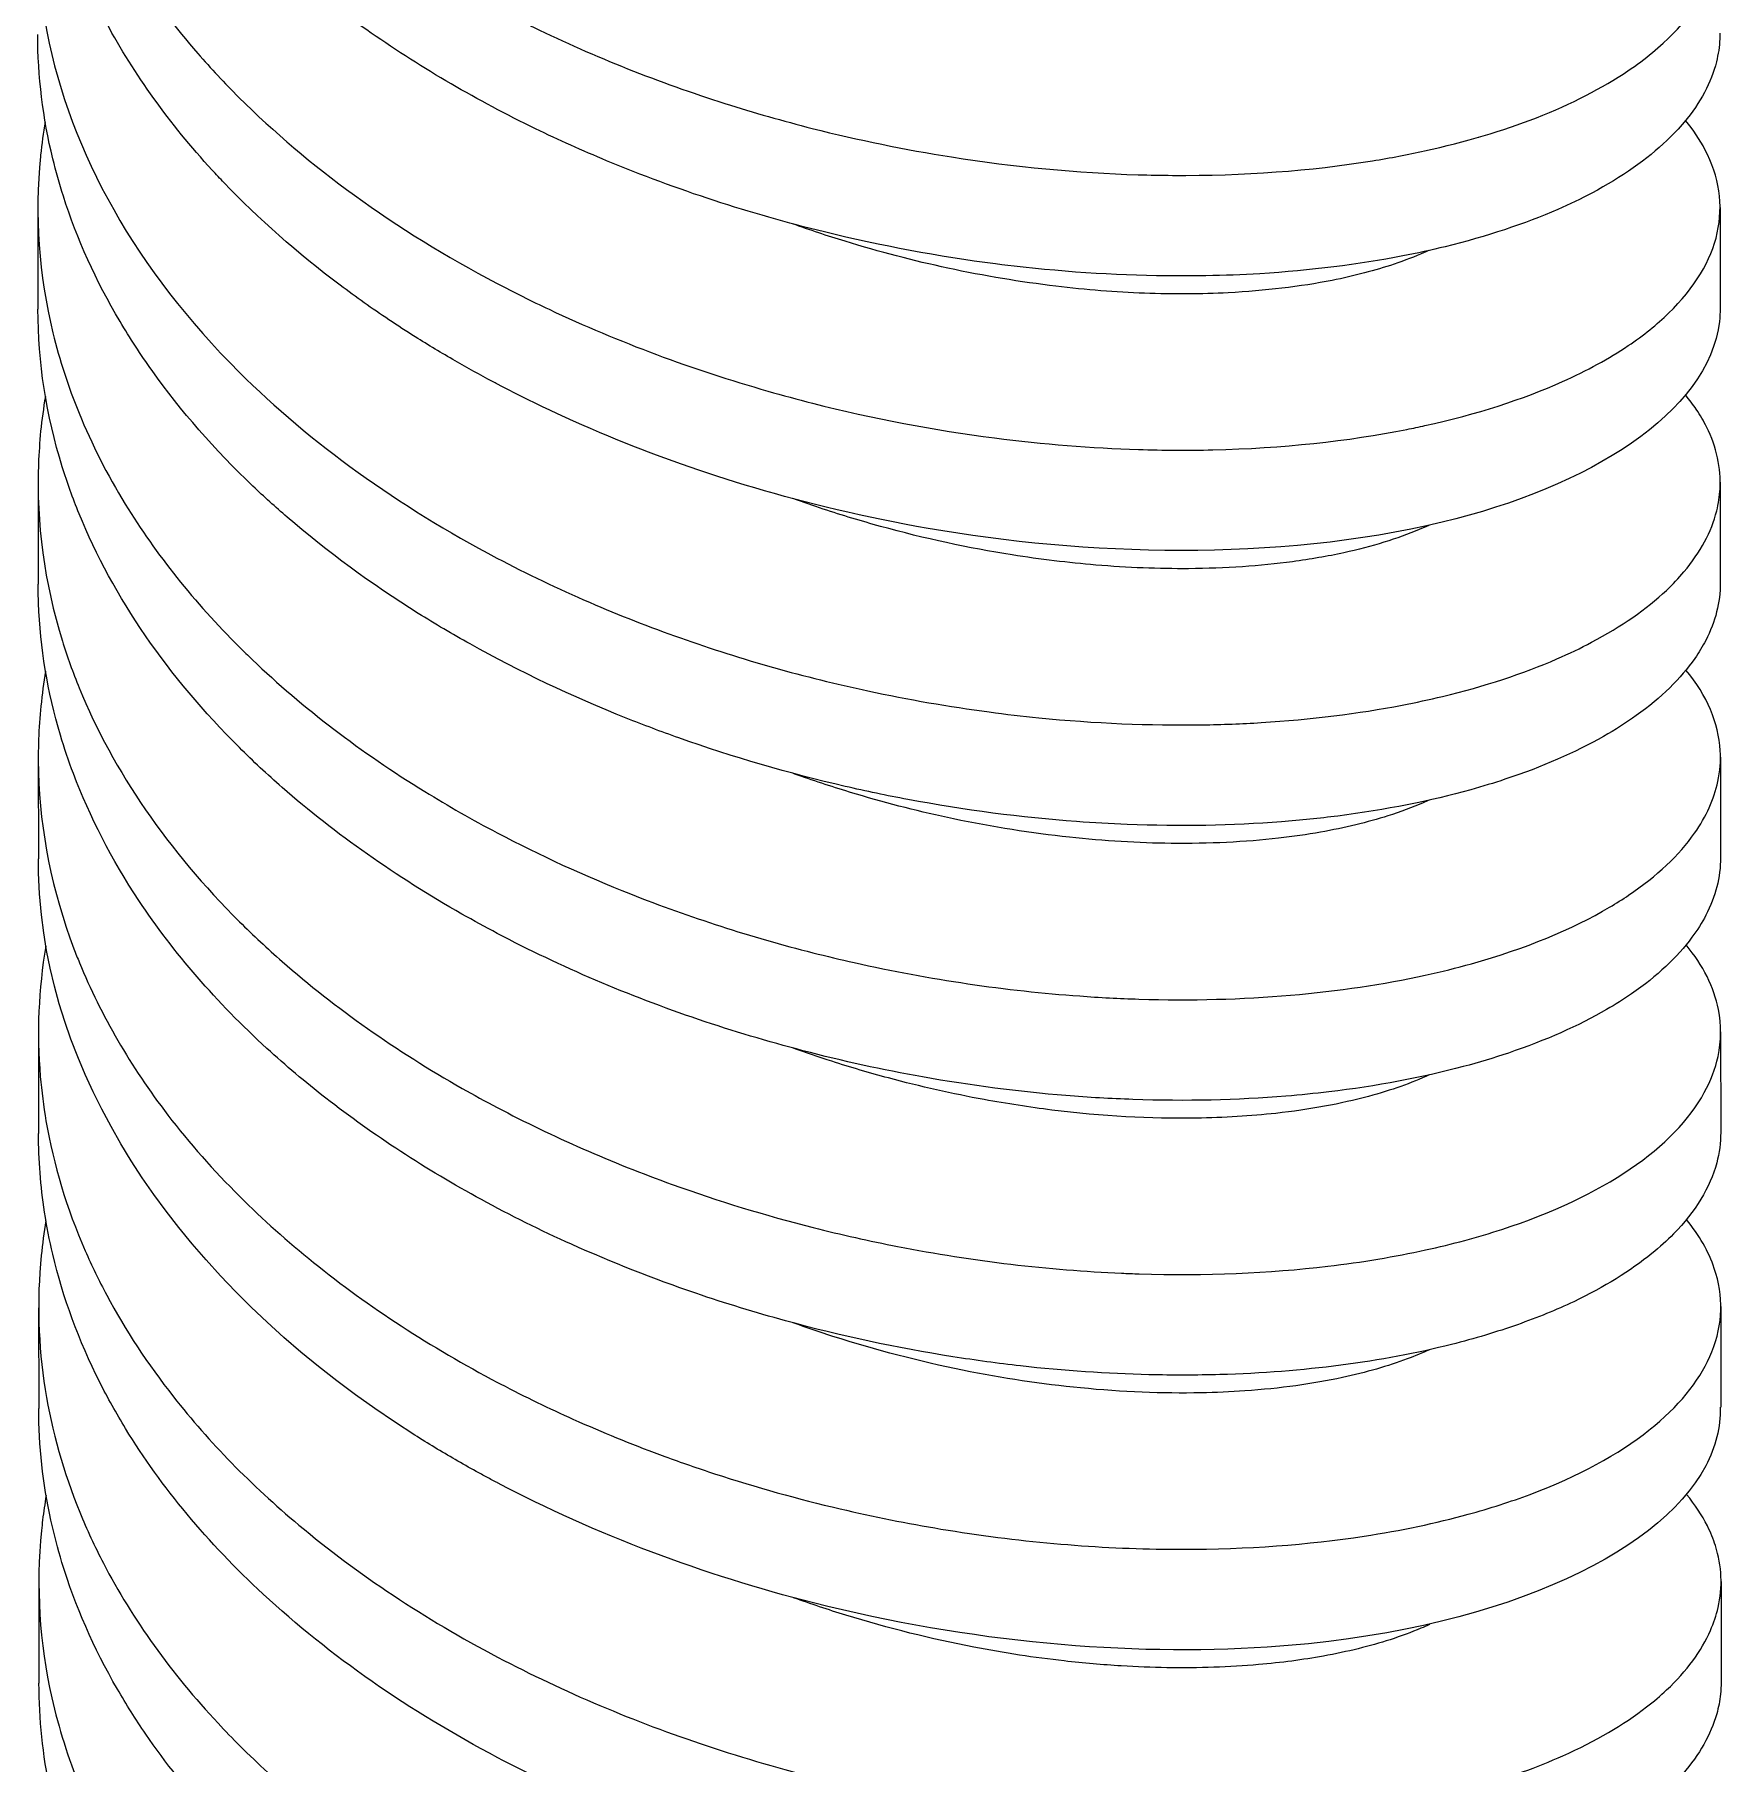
# Model space of a CAD drawing. Header units: millimetres. Extents: x 129 to 6329, y 33 to 3553.
# Drawn here: x 5159.05 to 5179.13, y 3130.28 to 3150.84 of the extents above; entities that cross this region are included whole.
import ezdxf

# ---------------------------------------------------------------- set-up
doc = ezdxf.new("R2010")
doc.units = ezdxf.units.MM
doc.layers.add('vistasIsometricas', color=255, linetype='Continuous')

msp = doc.modelspace()

# ---------------------------------------------------------------- linework, layer by layer
at = {"layer": 'vistasIsometricas', "extrusion": (1e-16, 0.816497, 0.57735)}
for p, q in [((5176.586, 3149.733), (5176.586, 3149.733)), ((5159.087, 3148.766), (5159.088, 3147.57)), ((5179.087, 3148.78), (5179.088, 3147.584)), ((5176.589, 3146.466), (5176.589, 3146.466)), ((5159.089, 3145.498), (5159.09, 3144.302)), ((5179.089, 3145.513), (5179.09, 3144.317)), ((5176.591, 3143.199), (5176.591, 3143.199)), ((5159.092, 3142.231), (5159.093, 3141.035)), ((5179.092, 3142.245), (5179.093, 3141.05)), ((5176.593, 3139.931), (5176.593, 3139.931)), ((5159.094, 3138.964), (5159.095, 3137.768)), ((5179.094, 3138.978), (5179.095, 3137.782)), ((5159.096, 3135.696), (5159.097, 3134.5)), ((5179.096, 3135.711), (5179.097, 3134.515)), ((5176.598, 3133.397), (5176.598, 3133.397)), ((5159.099, 3132.429), (5159.1, 3131.233)), ((5179.099, 3132.443), (5179.1, 3131.247))]:
    msp.add_line(p, q, dxfattribs=at)
at = {"layer": 'vistasIsometricas'}
for points, knots in [([(5179.085, 3150.852), (5179.085, 3150.83), (5179.085, 3150.808), (5179.08, 3150.695), (5179.066, 3150.604), (5178.982, 3150.268), (5178.854, 3150.027), (5178.6, 3149.723), (5178.531, 3149.65), (5178.22, 3149.353), (5177.921, 3149.143), (5177.435, 3148.885), (5177.3, 3148.82), (5176.763, 3148.585), (5176.314, 3148.436), (5175.655, 3148.275), (5175.487, 3148.238), (5174.787, 3148.102), (5174.218, 3148.031), (5173.406, 3147.981), (5173.192, 3147.973), (5172.357, 3147.958), (5171.714, 3147.982), (5170.863, 3148.064), (5170.669, 3148.085), (5169.8, 3148.197), (5169.118, 3148.323), (5167.556, 3148.706), (5166.685, 3148.989), (5165.562, 3149.457), (5165.28, 3149.583), (5164.659, 3149.884), (5164.324, 3150.063), (5163.671, 3150.442), (5163.354, 3150.644), (5162.479, 3151.253), (5161.956, 3151.685), (5161.268, 3152.368), (5161.058, 3152.595), (5160.649, 3153.085), (5160.451, 3153.349), (5160.094, 3153.889), (5159.935, 3154.165), (5159.66, 3154.715), (5159.543, 3154.99), (5159.271, 3155.767), (5159.158, 3156.275), (5159.09, 3156.982), (5159.081, 3157.177), (5159.081, 3157.372)], [0.567459, 0.567459, 0.567459, 0.567459, 0.576506, 0.576506, 0.614943, 0.614943, 0.718338, 0.718338, 0.751681, 0.751681, 0.856272, 0.856272, 0.893486, 0.893486, 0.99717, 0.99717, 1.031383, 1.031383, 1.135776, 1.135776, 1.172265, 1.172265, 1.276122, 1.276122, 1.306627, 1.306627, 1.411952, 1.411952, 1.548804, 1.548804, 1.595647, 1.595647, 1.654035, 1.654035, 1.712973, 1.712973, 1.823764, 1.823764, 1.876731, 1.876731, 1.935058, 1.935058, 1.993453, 1.993453, 2.049716, 2.049716, 2.150959, 2.150959, 2.189407, 2.189407, 2.189407, 2.189407]), ([(5159.169, 3156.336), (5159.146, 3156.198), (5159.127, 3156.06), (5159.113, 3155.922), (5159.07, 3155.49), (5159.072, 3155.056), (5159.12, 3154.624), (5159.186, 3154.031), (5159.337, 3153.443), (5159.571, 3152.87), (5159.616, 3152.761), (5159.663, 3152.653), (5159.714, 3152.545), (5160.029, 3151.871), (5160.459, 3151.221), (5160.988, 3150.613), (5161.143, 3150.435), (5161.306, 3150.261), (5161.477, 3150.09), (5161.891, 3149.678), (5162.351, 3149.289), (5162.85, 3148.927), (5163.375, 3148.546), (5163.943, 3148.196), (5164.541, 3147.881)], [0.300770455, 0.300770455, 0.300770455, 0.300770455, 0.300965233, 0.300965233, 0.300965233, 0.301574454, 0.301574454, 0.301574454, 0.302410323, 0.302410323, 0.302410323, 0.302569323, 0.302569323, 0.302569323, 0.303564194, 0.303564194, 0.303564194, 0.303855413, 0.303855413, 0.303855413, 0.304559083, 0.304559083, 0.304559083, 0.305300502, 0.305300502, 0.305300502, 0.305300502]), ([(5164.542, 3146.685), (5164.539, 3146.686), (5164.509, 3146.703), (5164.492, 3146.711), (5164.342, 3146.791), (5164.194, 3146.873), (5164.049, 3146.957), (5163.887, 3147.05), (5163.729, 3147.145), (5163.574, 3147.243), (5163.468, 3147.31), (5163.363, 3147.377), (5163.26, 3147.446), (5163.061, 3147.579), (5162.868, 3147.716), (5162.681, 3147.857), (5162.173, 3148.239), (5161.71, 3148.647), (5161.301, 3149.075), (5161.253, 3149.125), (5161.206, 3149.175), (5161.16, 3149.225), (5160.652, 3149.779), (5160.231, 3150.365), (5159.906, 3150.968), (5159.665, 3151.416), (5159.476, 3151.873), (5159.341, 3152.334), (5159.273, 3152.565), (5159.219, 3152.796), (5159.178, 3153.027), (5159.115, 3153.386), (5159.084, 3153.746), (5159.083, 3154.104)], [0.69258372, 0.69258372, 0.69258372, 0.69258372, 0.692597552, 0.692597552, 0.692597552, 0.692721185, 0.692721185, 0.692721185, 0.692858657, 0.692858657, 0.692858657, 0.692952365, 0.692952365, 0.692952365, 0.6931336, 0.6931336, 0.6931336, 0.693626437, 0.693626437, 0.693626437, 0.693683486, 0.693683486, 0.693683486, 0.694314428, 0.694314428, 0.694314428, 0.694783259, 0.694783259, 0.694783259, 0.695017242, 0.695017242, 0.695017242, 0.695380987, 0.695380987, 0.695380987, 0.695380987]), ([(5159.183, 3153.067), (5159.056, 3152.338), (5159.056, 3151.6), (5159.195, 3150.872), (5159.471, 3149.424), (5160.272, 3148.025), (5161.48, 3146.823), (5162.33, 3145.977), (5163.377, 3145.228), (5164.544, 3144.613)], [0.306550678, 0.306550678, 0.306550678, 0.306550678, 0.307583336, 0.307583336, 0.307583336, 0.309635754, 0.309635754, 0.309635754, 0.311080843, 0.311080843, 0.311080843, 0.311080843]), ([(5164.539, 3151.148), (5164.555, 3151.14), (5164.575, 3151.129), (5164.594, 3151.119), (5164.612, 3151.11), (5164.63, 3151.1), (5164.648, 3151.091), (5164.664, 3151.083), (5164.68, 3151.075), (5164.696, 3151.066), (5164.717, 3151.056), (5164.738, 3151.045), (5164.759, 3151.034), (5164.833, 3150.997), (5164.907, 3150.96), (5164.981, 3150.924), (5165.708, 3150.57), (5166.473, 3150.267), (5167.256, 3150.018), (5167.599, 3149.909), (5167.946, 3149.81), (5168.294, 3149.721), (5168.845, 3149.582), (5169.398, 3149.469), (5169.948, 3149.382), (5170.703, 3149.262), (5171.449, 3149.193), (5172.17, 3149.17), (5172.307, 3149.166), (5172.443, 3149.164), (5172.578, 3149.163), (5173.422, 3149.157), (5174.224, 3149.218), (5174.954, 3149.336), (5175.167, 3149.371), (5175.375, 3149.41), (5175.575, 3149.454), (5176.06, 3149.561), (5176.505, 3149.694), (5176.903, 3149.849), (5177.322, 3150.012), (5177.687, 3150.2), (5177.992, 3150.406), (5178.097, 3150.476), (5178.194, 3150.548), (5178.284, 3150.623), (5178.637, 3150.914), (5178.878, 3151.232), (5178.997, 3151.56), (5179.02, 3151.625), (5179.039, 3151.69), (5179.053, 3151.756), (5179.11, 3152.021), (5179.089, 3152.29), (5178.99, 3152.553), (5178.921, 3152.733), (5178.816, 3152.911), (5178.675, 3153.083)], [0.299520136, 0.299520136, 0.299520136, 0.299520136, 0.299542715, 0.299542715, 0.299542715, 0.299565295, 0.299565295, 0.299565295, 0.299584658, 0.299584658, 0.299584658, 0.299610454, 0.299610454, 0.299610454, 0.299700772, 0.299700772, 0.299700772, 0.300579548, 0.300579548, 0.300579548, 0.300965225, 0.300965225, 0.300965225, 0.301574443, 0.301574443, 0.301574443, 0.302410314, 0.302410314, 0.302410314, 0.302569321, 0.302569321, 0.302569321, 0.303564201, 0.303564201, 0.303564201, 0.303855403, 0.303855403, 0.303855403, 0.304559097, 0.304559097, 0.304559097, 0.305300492, 0.305300492, 0.305300492, 0.30555398, 0.30555398, 0.30555398, 0.306548857, 0.306548857, 0.306548857, 0.306745581, 0.306745581, 0.306745581, 0.307543745, 0.307543745, 0.307543745, 0.308093074, 0.308093074, 0.308093074, 0.308093074]), ([(5179.09, 3144.317), (5179.09, 3144.087), (5179.032, 3143.857), (5178.879, 3143.561), (5178.836, 3143.49), (5178.621, 3143.181), (5178.388, 3142.952), (5177.971, 3142.654), (5177.841, 3142.571), (5177.364, 3142.3), (5176.971, 3142.128), (5176.399, 3141.938), (5176.264, 3141.897), (5175.642, 3141.724), (5175.111, 3141.618), (5174.324, 3141.517), (5174.101, 3141.495), (5173.288, 3141.431), (5172.673, 3141.42), (5171.839, 3141.452), (5171.639, 3141.464), (5170.779, 3141.527), (5170.106, 3141.615), (5169.181, 3141.788), (5168.934, 3141.84), (5168.019, 3142.051), (5167.355, 3142.244), (5166.496, 3142.549), (5166.288, 3142.627), (5165.438, 3142.966), (5164.816, 3143.261), (5164.015, 3143.708), (5163.81, 3143.829), (5163.049, 3144.306), (5162.526, 3144.688), (5161.911, 3145.22), (5161.775, 3145.342), (5161.189, 3145.901), (5160.788, 3146.36), (5160.308, 3147.033), (5160.181, 3147.228), (5159.778, 3147.908), (5159.552, 3148.406), (5159.343, 3149.062), (5159.301, 3149.21), (5159.146, 3149.847), (5159.086, 3150.342), (5159.085, 3150.837)], [2.189429, 2.189429, 2.189429, 2.189429, 2.286077, 2.286077, 2.316977, 2.316977, 2.4223, 2.4223, 2.465038, 2.465038, 2.567451, 2.567451, 2.597706, 2.597706, 2.702889, 2.702889, 2.743096, 2.743096, 2.846077, 2.846077, 2.878179, 2.878179, 2.983034, 2.983034, 3.021356, 3.021356, 3.124776, 3.124776, 3.158199, 3.158199, 3.26277, 3.26277, 3.299914, 3.299914, 3.403613, 3.403613, 3.434009, 3.434009, 3.53933, 3.53933, 3.581399, 3.581399, 3.683959, 3.683959, 3.713696, 3.713696, 3.811409, 3.811409, 3.811409, 3.811409]), ([(5164.541, 3147.881), (5164.746, 3147.773), (5164.954, 3147.669), (5165.165, 3147.57), (5165.994, 3147.179), (5166.872, 3146.853), (5167.765, 3146.598), (5167.942, 3146.547), (5168.119, 3146.499), (5168.297, 3146.454), (5169.018, 3146.271), (5169.745, 3146.134), (5170.461, 3146.041), (5171.041, 3145.966), (5171.615, 3145.92), (5172.172, 3145.903), (5172.472, 3145.894), (5172.767, 3145.893), (5173.056, 3145.899), (5173.884, 3145.919), (5174.662, 3146.003), (5175.364, 3146.142), (5175.436, 3146.157), (5175.507, 3146.171), (5175.578, 3146.187), (5176.193, 3146.322), (5176.744, 3146.5), (5177.215, 3146.711), (5177.506, 3146.842), (5177.767, 3146.985), (5177.995, 3147.138), (5178.177, 3147.261), (5178.338, 3147.39), (5178.476, 3147.524), (5178.786, 3147.825), (5178.981, 3148.15), (5179.054, 3148.48), (5179.127, 3148.811), (5179.078, 3149.148), (5178.908, 3149.471), (5178.847, 3149.588), (5178.77, 3149.703), (5178.677, 3149.815)], [0.305300503, 0.305300503, 0.305300503, 0.305300503, 0.305553955, 0.305553955, 0.305553955, 0.306548826, 0.306548826, 0.306548826, 0.306745592, 0.306745592, 0.306745592, 0.307543707, 0.307543707, 0.307543707, 0.308190681, 0.308190681, 0.308190681, 0.308538591, 0.308538591, 0.308538591, 0.309533461, 0.309533461, 0.309533461, 0.309635771, 0.309635771, 0.309635771, 0.310528336, 0.310528336, 0.310528336, 0.31108086, 0.31108086, 0.31108086, 0.311523229, 0.311523229, 0.311523229, 0.312518098, 0.312518098, 0.312518098, 0.313512971, 0.313512971, 0.313512971, 0.313873418, 0.313873418, 0.313873418, 0.313873418]), ([(5159.174, 3149.801), (5159.151, 3149.669), (5159.133, 3149.537), (5159.12, 3149.404), (5159.119, 3149.398), (5159.119, 3149.393), (5159.118, 3149.387), (5159.048, 3148.687), (5159.098, 3147.982), (5159.266, 3147.289), (5159.344, 3146.968), (5159.448, 3146.649), (5159.576, 3146.335), (5159.726, 3145.968), (5159.91, 3145.606), (5160.126, 3145.254), (5160.491, 3144.657), (5160.948, 3144.087), (5161.482, 3143.555), (5161.533, 3143.505), (5161.585, 3143.454), (5161.637, 3143.404), (5162.238, 3142.83), (5162.931, 3142.302), (5163.689, 3141.835), (5163.966, 3141.664), (5164.252, 3141.501), (5164.546, 3141.346)], [0.312331209, 0.312331209, 0.312331209, 0.312331209, 0.312518127, 0.312518127, 0.312518127, 0.312525928, 0.312525928, 0.312525928, 0.313512996, 0.313512996, 0.313512996, 0.313971016, 0.313971016, 0.313971016, 0.314507888, 0.314507888, 0.314507888, 0.315416103, 0.315416103, 0.315416103, 0.315502751, 0.315502751, 0.315502751, 0.316497618, 0.316497618, 0.316497618, 0.31686119, 0.31686119, 0.31686119, 0.31686119]), ([(5175.622, 3148.268), (5175.604, 3148.26), (5175.587, 3148.253), (5175.458, 3148.196), (5175.338, 3148.15), (5174.988, 3148.032), (5174.742, 3147.967), (5174.286, 3147.877), (5174.087, 3147.846), (5173.674, 3147.797), (5173.461, 3147.778), (5172.922, 3147.751), (5172.589, 3147.749), (5171.903, 3147.774), (5171.551, 3147.802), (5170.772, 3147.895), (5170.342, 3147.966), (5169.501, 3148.147), (5169.092, 3148.253), (5168.474, 3148.443), (5168.266, 3148.513), (5168.058, 3148.587)], [-27.9962783, -27.9962783, -27.9962783, -27.9962783, -27.990657, -27.990657, -27.955663, -27.955663, -27.8946342, -27.8946342, -27.8517617, -27.8517617, -27.8096398, -27.8096398, -27.7492302, -27.7492302, -27.6898666, -27.6898666, -27.6205588, -27.6205588, -27.5558494, -27.5558494, -27.52266, -27.52266, -27.52266, -27.52266]), ([(5164.547, 3140.15), (5164.406, 3140.224), (5164.267, 3140.301), (5164.129, 3140.379), (5163.347, 3140.824), (5162.625, 3141.33), (5161.99, 3141.886), (5161.814, 3142.04), (5161.645, 3142.198), (5161.483, 3142.359), (5161.06, 3142.781), (5160.685, 3143.226), (5160.366, 3143.689), (5160.045, 3144.156), (5159.78, 3144.642), (5159.577, 3145.14), (5159.502, 3145.324), (5159.435, 3145.51), (5159.377, 3145.697), (5159.185, 3146.312), (5159.088, 3146.941), (5159.088, 3147.57)], [0.681023033, 0.681023033, 0.681023033, 0.681023033, 0.681197674, 0.681197674, 0.681197674, 0.682192539, 0.682192539, 0.682192539, 0.682468116, 0.682468116, 0.682468116, 0.683187421, 0.683187421, 0.683187421, 0.6839132, 0.6839132, 0.6839132, 0.684182293, 0.684182293, 0.684182293, 0.685066549, 0.685066549, 0.685066549, 0.685066549]), ([(5179.087, 3147.584), (5179.088, 3147.532), (5179.085, 3147.479), (5179.079, 3147.427), (5178.954, 3146.337), (5177.521, 3145.456), (5175.784, 3145.038), (5173.815, 3144.564), (5171.52, 3144.643), (5169.673, 3144.964), (5168.159, 3145.228), (5166.914, 3145.637), (5165.984, 3146.015), (5165.381, 3146.26), (5164.906, 3146.493), (5164.542, 3146.685)], [0.68063676, 0.68063676, 0.68063676, 0.68063676, 0.68079019, 0.68079019, 0.68079019, 0.68400885, 0.68400885, 0.68400885, 0.68765848, 0.68765848, 0.68765848, 0.69064814, 0.69064814, 0.69064814, 0.69258371, 0.69258371, 0.69258371, 0.69258371]), ([(5159.176, 3146.533), (5159.153, 3146.396), (5159.134, 3146.258), (5159.12, 3146.12), (5159.108, 3145.992), (5159.099, 3145.863), (5159.094, 3145.734), (5159.067, 3145.027), (5159.163, 3144.318), (5159.378, 3143.626), (5159.436, 3143.439), (5159.503, 3143.253), (5159.578, 3143.068), (5159.782, 3142.571), (5160.046, 3142.085), (5160.368, 3141.618), (5160.687, 3141.154), (5161.061, 3140.709), (5161.484, 3140.288), (5161.646, 3140.127), (5161.816, 3139.969), (5161.991, 3139.815), (5162.626, 3139.259), (5163.348, 3138.752), (5164.131, 3138.307), (5164.268, 3138.229), (5164.407, 3138.153), (5164.548, 3138.079)], [0.318111682, 0.318111682, 0.318111682, 0.318111682, 0.318306294, 0.318306294, 0.318306294, 0.318487425, 0.318487425, 0.318487425, 0.319482295, 0.319482295, 0.319482295, 0.319751383, 0.319751383, 0.319751383, 0.32047718, 0.32047718, 0.32047718, 0.321196472, 0.321196472, 0.321196472, 0.321472055, 0.321472055, 0.321472055, 0.322466923, 0.322466923, 0.322466923, 0.322641562, 0.322641562, 0.322641562, 0.322641562]), ([(5164.544, 3144.613), (5164.901, 3144.425), (5165.269, 3144.249), (5165.999, 3143.934), (5166.36, 3143.792), (5167.456, 3143.404), (5168.204, 3143.194), (5169.438, 3142.929), (5169.92, 3142.846), (5170.595, 3142.756), (5170.791, 3142.733), (5171.653, 3142.647), (5172.305, 3142.62), (5173.169, 3142.633), (5173.402, 3142.642), (5174.224, 3142.692), (5174.785, 3142.763), (5175.471, 3142.895), (5175.631, 3142.93), (5176.29, 3143.088), (5176.745, 3143.238), (5177.292, 3143.476), (5177.43, 3143.542), (5177.916, 3143.799), (5178.213, 3144.006), (5178.525, 3144.301), (5178.595, 3144.374), (5178.854, 3144.682), (5178.985, 3144.925), (5179.069, 3145.26), (5179.082, 3145.348), (5179.101, 3145.683), (5179.047, 3145.93), (5178.892, 3146.242), (5178.851, 3146.312), (5178.767, 3146.437), (5178.725, 3146.493), (5178.68, 3146.548)], [0.000017, 0.000017, 0.000017, 0.000017, 0.062091, 0.062091, 0.120369, 0.120369, 0.236738, 0.236738, 0.311364, 0.311364, 0.342077, 0.342077, 0.447191, 0.447191, 0.4869, 0.4869, 0.589998, 0.589998, 0.622452, 0.622452, 0.727236, 0.727236, 0.765234, 0.765234, 0.868732, 0.868732, 0.902387, 0.902387, 1.006908, 1.006908, 1.043857, 1.043857, 1.147604, 1.147604, 1.178031, 1.178031, 1.20278, 1.20278, 1.20278, 1.20278]), ([(5175.624, 3145.001), (5175.587, 3144.984), (5175.549, 3144.967), (5175.252, 3144.842), (5174.951, 3144.749), (5174.421, 3144.633), (5174.217, 3144.598), (5173.621, 3144.518), (5173.208, 3144.489), (5172.415, 3144.484), (5172.046, 3144.498), (5171.34, 3144.557), (5171.007, 3144.597), (5170.155, 3144.732), (5169.631, 3144.844), (5168.878, 3145.052), (5168.651, 3145.12), (5168.304, 3145.235), (5168.183, 3145.276), (5168.062, 3145.32)], [-26.1285635, -26.1285635, -26.1285635, -26.1285635, -26.1166027, -26.1166027, -26.0374256, -26.0374256, -25.9924208, -25.9924208, -25.9125597, -25.9125597, -25.8482434, -25.8482434, -25.7934878, -25.7934878, -25.7102085, -25.7102085, -25.6742768, -25.6742768, -25.6549477, -25.6549477, -25.6549477, -25.6549477]), ([(5179.095, 3137.782), (5179.095, 3137.661), (5179.079, 3137.54), (5178.969, 3137.128), (5178.796, 3136.844), (5178.456, 3136.496), (5178.37, 3136.419), (5178.022, 3136.136), (5177.711, 3135.943), (5177.14, 3135.672), (5176.917, 3135.581), (5176.432, 3135.41), (5176.17, 3135.331), (5175.484, 3135.158), (5175.044, 3135.075), (5174.12, 3134.955), (5173.639, 3134.917), (5172.863, 3134.895), (5172.582, 3134.895), (5171.799, 3134.914), (5171.288, 3134.948), (5170.503, 3135.036), (5170.235, 3135.073), (5169.303, 3135.22), (5168.637, 3135.362), (5167.618, 3135.641), (5167.261, 3135.75), (5166.406, 3136.042), (5165.912, 3136.237), (5165.065, 3136.617), (5164.708, 3136.795), (5164.03, 3137.164), (5163.709, 3137.355), (5163.091, 3137.758), (5162.793, 3137.97), (5162.265, 3138.382), (5162.032, 3138.579), (5161.213, 3139.329), (5160.701, 3139.918), (5159.965, 3141.028), (5159.704, 3141.533), (5159.452, 3142.201), (5159.401, 3142.353), (5159.202, 3143.023), (5159.114, 3143.548), (5159.092, 3144.151), (5159.09, 3144.227), (5159.09, 3144.302)], [0.567603, 0.567603, 0.567603, 0.567603, 0.618553, 0.618553, 0.741585, 0.741585, 0.778123, 0.778123, 0.877699, 0.877699, 0.934379, 0.934379, 0.992788, 0.992788, 1.079155, 1.079155, 1.163844, 1.163844, 1.210435, 1.210435, 1.291788, 1.291788, 1.333676, 1.333676, 1.43653, 1.43653, 1.492405, 1.492405, 1.572236, 1.572236, 1.633185, 1.633185, 1.691297, 1.691297, 1.749619, 1.749619, 1.799788, 1.799788, 1.934562, 1.934562, 2.039892, 2.039892, 2.070584, 2.070584, 2.174691, 2.174691, 2.189569, 2.189569, 2.189569, 2.189569]), ([(5159.178, 3143.266), (5159.155, 3143.129), (5159.137, 3142.991), (5159.123, 3142.853), (5159.096, 3142.59), (5159.087, 3142.327), (5159.094, 3142.064), (5159.114, 3141.357), (5159.256, 3140.651), (5159.516, 3139.966), (5159.537, 3139.911), (5159.558, 3139.856), (5159.581, 3139.801), (5159.837, 3139.174), (5160.191, 3138.566), (5160.633, 3137.989), (5160.889, 3137.655), (5161.175, 3137.331), (5161.487, 3137.021), (5161.76, 3136.749), (5162.053, 3136.487), (5162.365, 3136.236), (5163.022, 3135.707), (5163.759, 3135.228), (5164.551, 3134.811)], [0.323891922, 0.323891922, 0.323891922, 0.323891922, 0.324086663, 0.324086663, 0.324086663, 0.324456692, 0.324456692, 0.324456692, 0.325451569, 0.325451569, 0.325451569, 0.325531752, 0.325531752, 0.325531752, 0.32644645, 0.32644645, 0.32644645, 0.326976841, 0.326976841, 0.326976841, 0.327441351, 0.327441351, 0.327441351, 0.32842193, 0.32842193, 0.32842193, 0.32842193]), ([(5164.546, 3141.346), (5165.056, 3141.077), (5165.587, 3140.834), (5166.134, 3140.618), (5166.838, 3140.339), (5167.567, 3140.106), (5168.301, 3139.919), (5168.465, 3139.878), (5168.629, 3139.839), (5168.793, 3139.802), (5169.694, 3139.599), (5170.598, 3139.468), (5171.474, 3139.405), (5171.71, 3139.387), (5171.945, 3139.375), (5172.177, 3139.368), (5172.802, 3139.349), (5173.408, 3139.365), (5173.981, 3139.414), (5174.55, 3139.463), (5175.087, 3139.544), (5175.582, 3139.652), (5175.772, 3139.694), (5175.956, 3139.74), (5176.133, 3139.789), (5176.773, 3139.968), (5177.327, 3140.197), (5177.774, 3140.461), (5177.852, 3140.508), (5177.928, 3140.555), (5178, 3140.604), (5178.337, 3140.831), (5178.601, 3141.08), (5178.784, 3141.341), (5178.923, 3141.54), (5179.016, 3141.746), (5179.06, 3141.954), (5179.087, 3142.077), (5179.097, 3142.2), (5179.089, 3142.324), (5179.07, 3142.65), (5178.933, 3142.975), (5178.682, 3143.281)], [0.316861192, 0.316861192, 0.316861192, 0.316861192, 0.317492507, 0.317492507, 0.317492507, 0.318306281, 0.318306281, 0.318306281, 0.318487376, 0.318487376, 0.318487376, 0.319482246, 0.319482246, 0.319482246, 0.319751372, 0.319751372, 0.319751372, 0.320477133, 0.320477133, 0.320477133, 0.321196462, 0.321196462, 0.321196462, 0.32147201, 0.32147201, 0.32147201, 0.322466881, 0.322466881, 0.322466881, 0.322641553, 0.322641553, 0.322641553, 0.323461762, 0.323461762, 0.323461762, 0.324086643, 0.324086643, 0.324086643, 0.32445665, 0.32445665, 0.32445665, 0.325434165, 0.325434165, 0.325434165, 0.325434165]), ([(5175.627, 3141.734), (5175.604, 3141.723), (5175.58, 3141.713), (5175.428, 3141.646), (5175.288, 3141.594), (5174.896, 3141.47), (5174.627, 3141.404), (5174.176, 3141.324), (5174.01, 3141.3), (5173.441, 3141.236), (5173.013, 3141.214), (5172.172, 3141.224), (5171.768, 3141.247), (5170.902, 3141.341), (5170.441, 3141.414), (5169.59, 3141.592), (5169.204, 3141.69), (5168.598, 3141.871), (5168.378, 3141.942), (5168.127, 3142.03), (5168.095, 3142.041), (5168.063, 3142.053)], [-0.6061618, -0.6061618, -0.6061618, -0.6061618, -0.5987556, -0.5987556, -0.5584791, -0.5584791, -0.4937687, -0.4937687, -0.4584853, -0.4584853, -0.3774837, -0.3774837, -0.3082178, -0.3082178, -0.2336693, -0.2336693, -0.1725307, -0.1725307, -0.1376031, -0.1376031, -0.1325137, -0.1325137, -0.1325137, -0.1325137]), ([(5164.552, 3133.615), (5164.546, 3133.618), (5164.53, 3133.627), (5164.52, 3133.632), (5164.509, 3133.638), (5164.498, 3133.643), (5164.488, 3133.649), (5164.467, 3133.66), (5164.446, 3133.672), (5164.424, 3133.683), (5164.382, 3133.706), (5164.34, 3133.729), (5164.298, 3133.752), (5164.215, 3133.798), (5164.132, 3133.845), (5164.05, 3133.892), (5163.886, 3133.987), (5163.724, 3134.084), (5163.567, 3134.184), (5160.97, 3135.824), (5159.375, 3138.112), (5159.129, 3140.369), (5159.105, 3140.592), (5159.093, 3140.813), (5159.094, 3141.034)], [0.669462344, 0.669462344, 0.669462344, 0.669462344, 0.669469802, 0.669469802, 0.669469802, 0.66947726, 0.66947726, 0.66947726, 0.669492175, 0.669492175, 0.669492175, 0.669522007, 0.669522007, 0.669522007, 0.669581669, 0.669581669, 0.669581669, 0.669700994, 0.669700994, 0.669700994, 0.671664729, 0.671664729, 0.671664729, 0.671858219, 0.671858219, 0.671858219, 0.671858219]), ([(5179.093, 3141.05), (5179.093, 3140.819), (5179.034, 3140.589), (5178.872, 3140.276), (5178.817, 3140.189), (5178.579, 3139.866), (5178.338, 3139.64), (5177.942, 3139.367), (5177.843, 3139.304), (5177.403, 3139.05), (5177.012, 3138.876), (5176.399, 3138.669), (5176.219, 3138.615), (5175.544, 3138.435), (5175.008, 3138.333), (5174.268, 3138.245), (5174.098, 3138.228), (5173.347, 3138.166), (5172.737, 3138.152), (5171.844, 3138.184), (5171.578, 3138.199), (5170.75, 3138.267), (5170.179, 3138.34), (5169.131, 3138.527), (5168.656, 3138.631), (5167.766, 3138.863), (5167.352, 3138.987), (5166.111, 3139.407), (5165.306, 3139.75), (5164.547, 3140.15)], [2.189343, 2.189343, 2.189343, 2.189343, 2.286082, 2.286082, 2.324291, 2.324291, 2.429126, 2.429126, 2.461348, 2.461348, 2.564372, 2.564372, 2.604408, 2.604408, 2.709573, 2.709573, 2.739982, 2.739982, 2.842442, 2.842442, 2.884982, 2.884982, 2.973974, 2.973974, 3.047435, 3.047435, 3.112199, 3.112199, 3.244068, 3.244068, 3.244068, 3.244068]), ([(5159.181, 3139.999), (5159.094, 3139.484), (5159.072, 3138.965), (5159.131, 3138.271), (5159.153, 3138.095), (5159.273, 3137.397), (5159.429, 3136.88), (5159.727, 3136.198), (5159.812, 3136.023), (5160.127, 3135.433), (5160.393, 3135.029), (5161.124, 3134.098), (5161.624, 3133.588), (5162.892, 3132.526), (5163.688, 3132), (5164.553, 3131.544)], [2.6084408, 2.6084408, 2.6084408, 2.6084408, 2.7107083, 2.7107083, 2.7455076, 2.7455076, 2.8493864, 2.8493864, 2.8857921, 2.8857921, 2.9730062, 2.9730062, 3.0939849, 3.0939849, 3.2442513, 3.2442513, 3.2442513, 3.2442513]), ([(5164.548, 3138.079), (5165.21, 3137.73), (5165.91, 3137.423), (5166.63, 3137.164), (5167.179, 3136.966), (5167.74, 3136.795), (5168.304, 3136.652), (5168.638, 3136.567), (5168.974, 3136.492), (5169.309, 3136.427), (5170.21, 3136.251), (5171.108, 3136.146), (5171.971, 3136.109), (5172.041, 3136.106), (5172.11, 3136.103), (5172.179, 3136.101), (5172.968, 3136.076), (5173.724, 3136.109), (5174.425, 3136.192), (5174.831, 3136.24), (5175.219, 3136.305), (5175.585, 3136.385), (5175.905, 3136.455), (5176.208, 3136.537), (5176.491, 3136.629), (5177.097, 3136.827), (5177.613, 3137.071), (5178.02, 3137.348), (5178.426, 3137.625), (5178.723, 3137.934), (5178.9, 3138.256), (5178.977, 3138.397), (5179.032, 3138.541), (5179.063, 3138.686), (5179.103, 3138.872), (5179.104, 3139.06), (5179.067, 3139.246), (5179.015, 3139.508), (5178.887, 3139.767), (5178.684, 3140.013)], [0.322641562, 0.322641562, 0.322641562, 0.322641562, 0.323461796, 0.323461796, 0.323461796, 0.324086648, 0.324086648, 0.324086648, 0.324456678, 0.324456678, 0.324456678, 0.325451543, 0.325451543, 0.325451543, 0.325531734, 0.325531734, 0.325531734, 0.326446413, 0.326446413, 0.326446413, 0.32697682, 0.32697682, 0.32697682, 0.327441303, 0.327441303, 0.327441303, 0.328436168, 0.328436168, 0.328436168, 0.329431036, 0.329431036, 0.329431036, 0.329866992, 0.329866992, 0.329866992, 0.330425931, 0.330425931, 0.330425931, 0.331214474, 0.331214474, 0.331214474, 0.331214474]), ([(5175.629, 3138.466), (5175.419, 3138.37), (5175.178, 3138.284), (5174.579, 3138.123), (5174.21, 3138.054), (5173.507, 3137.977), (5173.19, 3137.957), (5172.318, 3137.944), (5171.742, 3137.975), (5170.877, 3138.082), (5170.609, 3138.124), (5169.961, 3138.242), (5169.581, 3138.328), (5168.975, 3138.49), (5168.751, 3138.556), (5168.373, 3138.678), (5168.219, 3138.73), (5168.065, 3138.785)], [-1.2290017, -1.2290017, -1.2290017, -1.2290017, -1.161218, -1.161218, -1.0789196, -1.0789196, -1.018092, -1.018092, -0.9192637, -0.9192637, -0.8757221, -0.8757221, -0.8153252, -0.8153252, -0.7797718, -0.7797718, -0.7552525, -0.7552525, -0.7552525, -0.7552525]), ([(5164.554, 3130.348), (5164.03, 3130.624), (5163.531, 3130.926), (5162.596, 3131.578), (5162.162, 3131.925), (5161.108, 3132.902), (5160.557, 3133.562), (5160.019, 3134.443), (5159.917, 3134.626), (5159.573, 3135.308), (5159.386, 3135.817), (5159.224, 3136.501), (5159.192, 3136.668), (5159.119, 3137.145), (5159.095, 3137.456), (5159.095, 3137.768)], [0.0000073, 0.0000073, 0.0000073, 0.0000073, 0.0910265, 0.0910265, 0.1813681, 0.1813681, 0.3308426, 0.3308426, 0.3694389, 0.3694389, 0.4727965, 0.4727965, 0.5060282, 0.5060282, 0.5674783, 0.5674783, 0.5674783, 0.5674783]), ([(5159.183, 3136.732), (5159.16, 3136.594), (5159.141, 3136.456), (5159.127, 3136.318), (5159.074, 3135.787), (5159.09, 3135.254), (5159.174, 3134.725), (5159.252, 3134.232), (5159.391, 3133.744), (5159.585, 3133.266), (5159.669, 3133.062), (5159.762, 3132.86), (5159.866, 3132.66), (5160.213, 3131.993), (5160.673, 3131.353), (5161.229, 3130.757), (5161.314, 3130.666), (5161.402, 3130.575), (5161.491, 3130.486), (5161.917, 3130.063), (5162.391, 3129.664), (5162.904, 3129.294), (5162.99, 3129.233), (5163.076, 3129.172), (5163.163, 3129.113), (5163.339, 3128.992), (5163.52, 3128.875), (5163.704, 3128.762), (5163.944, 3128.614), (5164.19, 3128.472), (5164.442, 3128.337), (5164.48, 3128.317), (5164.52, 3128.295), (5164.555, 3128.277)], [0.335452471, 0.335452471, 0.335452471, 0.335452471, 0.335647369, 0.335647369, 0.335647369, 0.336395248, 0.336395248, 0.336395248, 0.33709246, 0.33709246, 0.33709246, 0.337390137, 0.337390137, 0.337390137, 0.338385018, 0.338385018, 0.338385018, 0.33853755, 0.33853755, 0.33853755, 0.339260096, 0.339260096, 0.339260096, 0.339379909, 0.339379909, 0.339379909, 0.339621369, 0.339621369, 0.339621369, 0.339935753, 0.339935753, 0.339935753, 0.339982641, 0.339982641, 0.339982641, 0.339982641]), ([(5164.551, 3134.811), (5164.56, 3134.806), (5164.573, 3134.8), (5164.585, 3134.793), (5164.887, 3134.635), (5165.16, 3134.503), (5165.455, 3134.371), (5165.479, 3134.36), (5165.504, 3134.35), (5165.528, 3134.339), (5165.861, 3134.192), (5166.199, 3134.055), (5166.541, 3133.93), (5166.737, 3133.858), (5166.935, 3133.789), (5167.133, 3133.724), (5167.627, 3133.563), (5168.126, 3133.424), (5168.624, 3133.307), (5169.025, 3133.213), (5169.426, 3133.133), (5169.824, 3133.067), (5170.729, 3132.917), (5171.619, 3132.839), (5172.461, 3132.827), (5172.54, 3132.826), (5172.619, 3132.826), (5172.697, 3132.826), (5173.465, 3132.826), (5174.19, 3132.881), (5174.854, 3132.982), (5175.295, 3133.049), (5175.709, 3133.137), (5176.091, 3133.242), (5176.352, 3133.313), (5176.599, 3133.393), (5176.829, 3133.479), (5177.405, 3133.696), (5177.88, 3133.956), (5178.242, 3134.242), (5178.265, 3134.261), (5178.289, 3134.28), (5178.312, 3134.299), (5178.641, 3134.574), (5178.868, 3134.87), (5178.99, 3135.174), (5179.056, 3135.338), (5179.091, 3135.505), (5179.096, 3135.67), (5179.101, 3135.837), (5179.075, 3136.003), (5179.019, 3136.166), (5178.952, 3136.365), (5178.84, 3136.56), (5178.687, 3136.746)], [0.32842193, 0.32842193, 0.32842193, 0.32842193, 0.328433847, 0.328433847, 0.328433847, 0.328717313, 0.328717313, 0.328717313, 0.32874074, 0.32874074, 0.32874074, 0.32905955, 0.32905955, 0.32905955, 0.32924247, 0.32924247, 0.32924247, 0.329697169, 0.329697169, 0.329697169, 0.330062668, 0.330062668, 0.330062668, 0.330894532, 0.330894532, 0.330894532, 0.330972407, 0.330972407, 0.330972407, 0.331738596, 0.331738596, 0.331738596, 0.332247646, 0.332247646, 0.332247646, 0.332595418, 0.332595418, 0.332595418, 0.333465564, 0.333465564, 0.333465564, 0.333522884, 0.333522884, 0.333522884, 0.334349697, 0.334349697, 0.334349697, 0.334798123, 0.334798123, 0.334798123, 0.335248532, 0.335248532, 0.335248532, 0.335797601, 0.335797601, 0.335797601, 0.335797601]), ([(5175.631, 3135.199), (5175.548, 3135.161), (5175.46, 3135.124), (5175.138, 3135.004), (5174.881, 3134.929), (5174.246, 3134.793), (5173.858, 3134.738), (5173.267, 3134.697), (5173.093, 3134.689), (5172.461, 3134.677), (5171.982, 3134.696), (5171.028, 3134.789), (5170.558, 3134.859), (5169.571, 3135.059), (5169.054, 3135.193), (5168.382, 3135.408), (5168.225, 3135.462), (5168.068, 3135.518)], [-1.8511457, -1.8511457, -1.8511457, -1.8511457, -1.824249, -1.824249, -1.7581915, -1.7581915, -1.676469, -1.676469, -1.6435378, -1.6435378, -1.5602782, -1.5602782, -1.4841082, -1.4841082, -1.402461, -1.402461, -1.3773964, -1.3773964, -1.3773964, -1.3773964]), ([(5164.556, 3127.081), (5164.214, 3127.261), (5163.881, 3127.453), (5163.258, 3127.848), (5162.966, 3128.049), (5162.121, 3128.685), (5161.609, 3129.145), (5160.868, 3129.956), (5160.604, 3130.287), (5160.249, 3130.805), (5160.136, 3130.983), (5159.75, 3131.652), (5159.529, 3132.155), (5159.323, 3132.835), (5159.279, 3133.003), (5159.146, 3133.611), (5159.098, 3134.055), (5159.097, 3134.5)], [0.0000244, 0.0000244, 0.0000244, 0.0000244, 0.0595697, 0.0595697, 0.1158619, 0.1158619, 0.2299778, 0.2299778, 0.304358, 0.304358, 0.3425903, 0.3425903, 0.4460333, 0.4460333, 0.4795228, 0.4795228, 0.5673263, 0.5673263, 0.5673263, 0.5673263]), ([(5179.09, 3134.514), (5179.094, 3134.28), (5179.037, 3134.045), (5178.916, 3133.817), (5178.346, 3132.74), (5176.37, 3131.837), (5173.704, 3131.662), (5172.053, 3131.554), (5170.161, 3131.718), (5168.307, 3132.189), (5167.002, 3132.52), (5165.718, 3133.001), (5164.552, 3133.615)], [0.661945209, 0.661945209, 0.661945209, 0.661945209, 0.662648039, 0.662648039, 0.662648039, 0.665964852, 0.665964852, 0.665964852, 0.668017259, 0.668017259, 0.668017259, 0.669462344, 0.669462344, 0.669462344, 0.669462344]), ([(5159.185, 3133.464), (5159.169, 3133.368), (5159.155, 3133.271), (5159.143, 3133.174), (5159.138, 3133.133), (5159.134, 3133.092), (5159.13, 3133.05), (5159.063, 3132.386), (5159.105, 3131.717), (5159.253, 3131.058), (5159.334, 3130.701), (5159.446, 3130.347), (5159.588, 3129.999), (5159.724, 3129.665), (5159.888, 3129.337), (5160.078, 3129.016), (5160.453, 3128.384), (5160.93, 3127.78), (5161.494, 3127.219), (5161.515, 3127.197), (5161.537, 3127.176), (5161.558, 3127.155), (5161.967, 3126.755), (5162.419, 3126.378), (5162.907, 3126.027), (5163.126, 3125.869), (5163.353, 3125.716), (5163.587, 3125.569), (5163.626, 3125.544), (5163.666, 3125.519), (5163.706, 3125.495), (5163.844, 3125.41), (5163.984, 3125.327), (5164.126, 3125.246), (5164.203, 3125.202), (5164.28, 3125.159), (5164.358, 3125.117), (5164.411, 3125.087), (5164.465, 3125.059), (5164.518, 3125.03), (5164.532, 3125.023), (5164.55, 3125.013), (5164.558, 3125.009)], [0.341232791, 0.341232791, 0.341232791, 0.341232791, 0.341369602, 0.341369602, 0.341369602, 0.341427684, 0.341427684, 0.341427684, 0.342364481, 0.342364481, 0.342364481, 0.34287277, 0.34287277, 0.34287277, 0.343359382, 0.343359382, 0.343359382, 0.344317857, 0.344317857, 0.344317857, 0.344354256, 0.344354256, 0.344354256, 0.3450404, 0.3450404, 0.3450404, 0.345349142, 0.345349142, 0.345349142, 0.345401672, 0.345401672, 0.345401672, 0.345582308, 0.345582308, 0.345582308, 0.345679853, 0.345679853, 0.345679853, 0.345746653, 0.345746653, 0.345746653, 0.345762944, 0.345762944, 0.345762944, 0.345762944]), ([(5164.553, 3131.544), (5165.341, 3131.129), (5166.178, 3130.776), (5167.935, 3130.191), (5168.849, 3129.965), (5169.96, 3129.777), (5170.161, 3129.746), (5171.022, 3129.629), (5171.671, 3129.578), (5172.564, 3129.557), (5172.822, 3129.557), (5173.683, 3129.577), (5174.262, 3129.626), (5174.966, 3129.731), (5175.122, 3129.757), (5175.81, 3129.887), (5176.301, 3130.019), (5176.907, 3130.239), (5177.067, 3130.303), (5177.607, 3130.544), (5177.941, 3130.74), (5178.299, 3131.017), (5178.379, 3131.084), (5178.692, 3131.378), (5178.866, 3131.616), (5179.012, 3131.951), (5179.043, 3132.041), (5179.12, 3132.377), (5179.109, 3132.625), (5179.007, 3132.948), (5178.975, 3133.026), (5178.872, 3133.231), (5178.79, 3133.356), (5178.689, 3133.479)], [0.000009, 0.000009, 0.000009, 0.000009, 0.136846, 0.136846, 0.277881, 0.277881, 0.309189, 0.309189, 0.412109, 0.412109, 0.454963, 0.454963, 0.557351, 0.557351, 0.587521, 0.587521, 0.692717, 0.692717, 0.733022, 0.733022, 0.835982, 0.835982, 0.868018, 0.868018, 0.972888, 0.972888, 1.011273, 1.011273, 1.114679, 1.114679, 1.148061, 1.148061, 1.203035, 1.203035, 1.203035, 1.203035]), ([(5175.634, 3131.932), (5175.6, 3131.916), (5175.566, 3131.901), (5175.417, 3131.838), (5175.294, 3131.793), (5174.925, 3131.674), (5174.659, 3131.608), (5174.129, 3131.512), (5173.871, 3131.478), (5173.256, 3131.424), (5172.892, 3131.412), (5172.333, 3131.421), (5172.152, 3131.428), (5171.746, 3131.452), (5171.52, 3131.472), (5170.937, 3131.538), (5170.578, 3131.592), (5169.71, 3131.76), (5169.201, 3131.886), (5168.484, 3132.107), (5168.277, 3132.176), (5168.071, 3132.25)], [-28.618844, -28.618844, -28.618844, -28.618844, -28.6080027, -28.6080027, -28.5728828, -28.5728828, -28.5085077, -28.5085077, -28.4546958, -28.4546958, -28.3867541, -28.3867541, -28.355275, -28.355275, -28.3171691, -28.3171691, -28.2588465, -28.2588465, -28.1782274, -28.1782274, -28.1452592, -28.1452592, -28.1452592, -28.1452592]), ([(5179.104, 3124.713), (5179.105, 3124.529), (5179.067, 3124.345), (5178.958, 3124.079), (5178.915, 3123.995), (5178.718, 3123.674), (5178.507, 3123.444), (5178.14, 3123.158), (5178.041, 3123.088), (5177.619, 3122.817), (5177.244, 3122.633), (5176.667, 3122.418), (5176.513, 3122.366), (5175.961, 3122.197), (5175.534, 3122.097), (5174.767, 3121.966), (5174.442, 3121.923), (5173.687, 3121.852), (5173.25, 3121.831), (5172.405, 3121.825), (5172, 3121.837), (5171.134, 3121.895), (5170.671, 3121.943), (5169.692, 3122.085), (5169.176, 3122.182), (5167.689, 3122.529), (5166.728, 3122.836), (5164.978, 3123.573), (5164.189, 3123.984), (5162.9, 3124.816), (5162.379, 3125.21), (5161.774, 3125.753), (5161.645, 3125.874), (5161.089, 3126.424), (5160.709, 3126.873), (5160.247, 3127.542), (5160.12, 3127.745), (5159.72, 3128.45), (5159.502, 3128.963), (5159.305, 3129.644), (5159.266, 3129.801), (5159.144, 3130.382), (5159.1, 3130.807), (5159.1, 3131.233)], [0.567273, 0.567273, 0.567273, 0.567273, 0.64454, 0.64454, 0.680715, 0.680715, 0.784647, 0.784647, 0.819618, 0.819618, 0.923834, 0.923834, 0.959721, 0.959721, 1.047876, 1.047876, 1.10791, 1.10791, 1.182932, 1.182932, 1.248674, 1.248674, 1.321371, 1.321371, 1.401146, 1.401146, 1.551752, 1.551752, 1.687975, 1.687975, 1.793241, 1.793241, 1.822864, 1.822864, 1.925111, 1.925111, 1.968628, 1.968628, 2.073923, 2.073923, 2.1054, 2.1054, 2.189468, 2.189468, 2.189468, 2.189468]), ([(5179.1, 3131.247), (5179.1, 3131.2), (5179.097, 3131.152), (5179.084, 3131.025), (5179.069, 3130.947), (5178.978, 3130.624), (5178.843, 3130.384), (5178.57, 3130.07), (5178.486, 3129.986), (5178.144, 3129.681), (5177.831, 3129.474), (5177.346, 3129.231), (5177.228, 3129.177), (5176.706, 3128.956), (5176.256, 3128.81), (5175.564, 3128.647), (5175.362, 3128.605), (5174.612, 3128.471), (5174.03, 3128.407), (5173.242, 3128.371), (5173.066, 3128.366), (5172.275, 3128.356), (5171.64, 3128.384), (5170.717, 3128.476), (5170.441, 3128.51), (5169.688, 3128.621), (5169.211, 3128.71), (5168.009, 3128.985), (5167.29, 3129.195), (5166.246, 3129.575), (5165.908, 3129.71), (5165.227, 3130.009), (5164.886, 3130.173), (5164.554, 3130.348)], [5.433151, 5.433151, 5.433151, 5.433151, 5.45315, 5.45315, 5.486372, 5.486372, 5.58973, 5.58973, 5.628338, 5.628338, 5.73326, 5.73326, 5.76506, 5.76506, 5.86795, 5.86795, 5.908582, 5.908582, 6.013821, 6.013821, 6.043705, 6.043705, 6.146023, 6.146023, 6.189225, 6.189225, 6.263106, 6.263106, 6.375284, 6.375284, 6.430084, 6.430084, 6.487786, 6.487786, 6.487786, 6.487786])]:
    msp.add_open_spline(points, degree=3, knots=knots, dxfattribs=at)
for points in [[(5166.195, 3150.393), (5166.195, 3150.393), (5166.195, 3150.393), (5166.196, 3150.393)], [(5178.003, 3150.413), (5178.003, 3150.413), (5178.003, 3150.413), (5178.003, 3150.413)], [(5167.65, 3149.897), (5167.65, 3149.897), (5167.65, 3149.897), (5167.65, 3149.897)], [(5176.217, 3149.617), (5176.218, 3149.617), (5176.218, 3149.617), (5176.218, 3149.617)], [(5162.894, 3148.895), (5162.894, 3148.895), (5162.894, 3148.895), (5162.894, 3148.895)], [(5178.006, 3147.146), (5178.006, 3147.146), (5178.006, 3147.146), (5178.006, 3147.146)], [(5159.306, 3147.132), (5159.306, 3147.132), (5159.306, 3147.132), (5159.306, 3147.132)], [(5166.197, 3147.126), (5166.197, 3147.126), (5166.197, 3147.126), (5166.198, 3147.126)], [(5167.653, 3146.63), (5167.653, 3146.63), (5167.653, 3146.63), (5167.653, 3146.63)], [(5176.22, 3146.35), (5176.22, 3146.35), (5176.22, 3146.35), (5176.22, 3146.35)], [(5159.309, 3143.865), (5159.309, 3143.865), (5159.309, 3143.865), (5159.309, 3143.865)], [(5166.201, 3143.858), (5166.201, 3143.858), (5166.201, 3143.858), (5166.201, 3143.858)], [(5178.008, 3143.878), (5178.008, 3143.878), (5178.008, 3143.878), (5178.008, 3143.878)], [(5176.222, 3143.082), (5176.222, 3143.082), (5176.222, 3143.083), (5176.222, 3143.083)], [(5162.899, 3142.361), (5162.899, 3142.361), (5162.899, 3142.361), (5162.899, 3142.361)], [(5159.311, 3140.598), (5159.311, 3140.598), (5159.311, 3140.597), (5159.311, 3140.597)], [(5166.203, 3140.591), (5166.203, 3140.591), (5166.203, 3140.591), (5166.203, 3140.591)], [(5178.01, 3140.611), (5178.01, 3140.611), (5178.01, 3140.611), (5178.01, 3140.611)], [(5167.657, 3140.095), (5167.657, 3140.095), (5167.657, 3140.095), (5167.657, 3140.095)], [(5176.225, 3139.815), (5176.225, 3139.815), (5176.225, 3139.815), (5176.225, 3139.815)], [(5162.901, 3139.093), (5162.901, 3139.093), (5162.901, 3139.094), (5162.901, 3139.094)], [(5159.313, 3137.33), (5159.313, 3137.33), (5159.313, 3137.33), (5159.313, 3137.33)], [(5166.205, 3137.324), (5166.205, 3137.324), (5166.205, 3137.323), (5166.205, 3137.323)], [(5167.66, 3136.828), (5167.66, 3136.828), (5167.66, 3136.828), (5167.66, 3136.828)], [(5176.227, 3136.548), (5176.227, 3136.548), (5176.227, 3136.548), (5176.227, 3136.548)], [(5162.904, 3135.826), (5162.904, 3135.826), (5162.904, 3135.826), (5162.904, 3135.826)], [(5159.316, 3134.063), (5159.316, 3134.063), (5159.316, 3134.062), (5159.316, 3134.062)], [(5166.207, 3134.056), (5166.207, 3134.056), (5166.207, 3134.056), (5166.207, 3134.056)], [(5178.015, 3134.076), (5178.015, 3134.076), (5178.015, 3134.076), (5178.015, 3134.076)], [(5167.662, 3133.561), (5167.662, 3133.561), (5167.662, 3133.561), (5167.662, 3133.561)], [(5176.229, 3133.28), (5176.229, 3133.281), (5176.229, 3133.281), (5176.229, 3133.281)], [(5159.318, 3130.795), (5159.318, 3130.795), (5159.318, 3130.795), (5159.318, 3130.795)]]:
    msp.add_open_spline(points, degree=3, dxfattribs=at)

doc.saveas('drawing.dxf')
